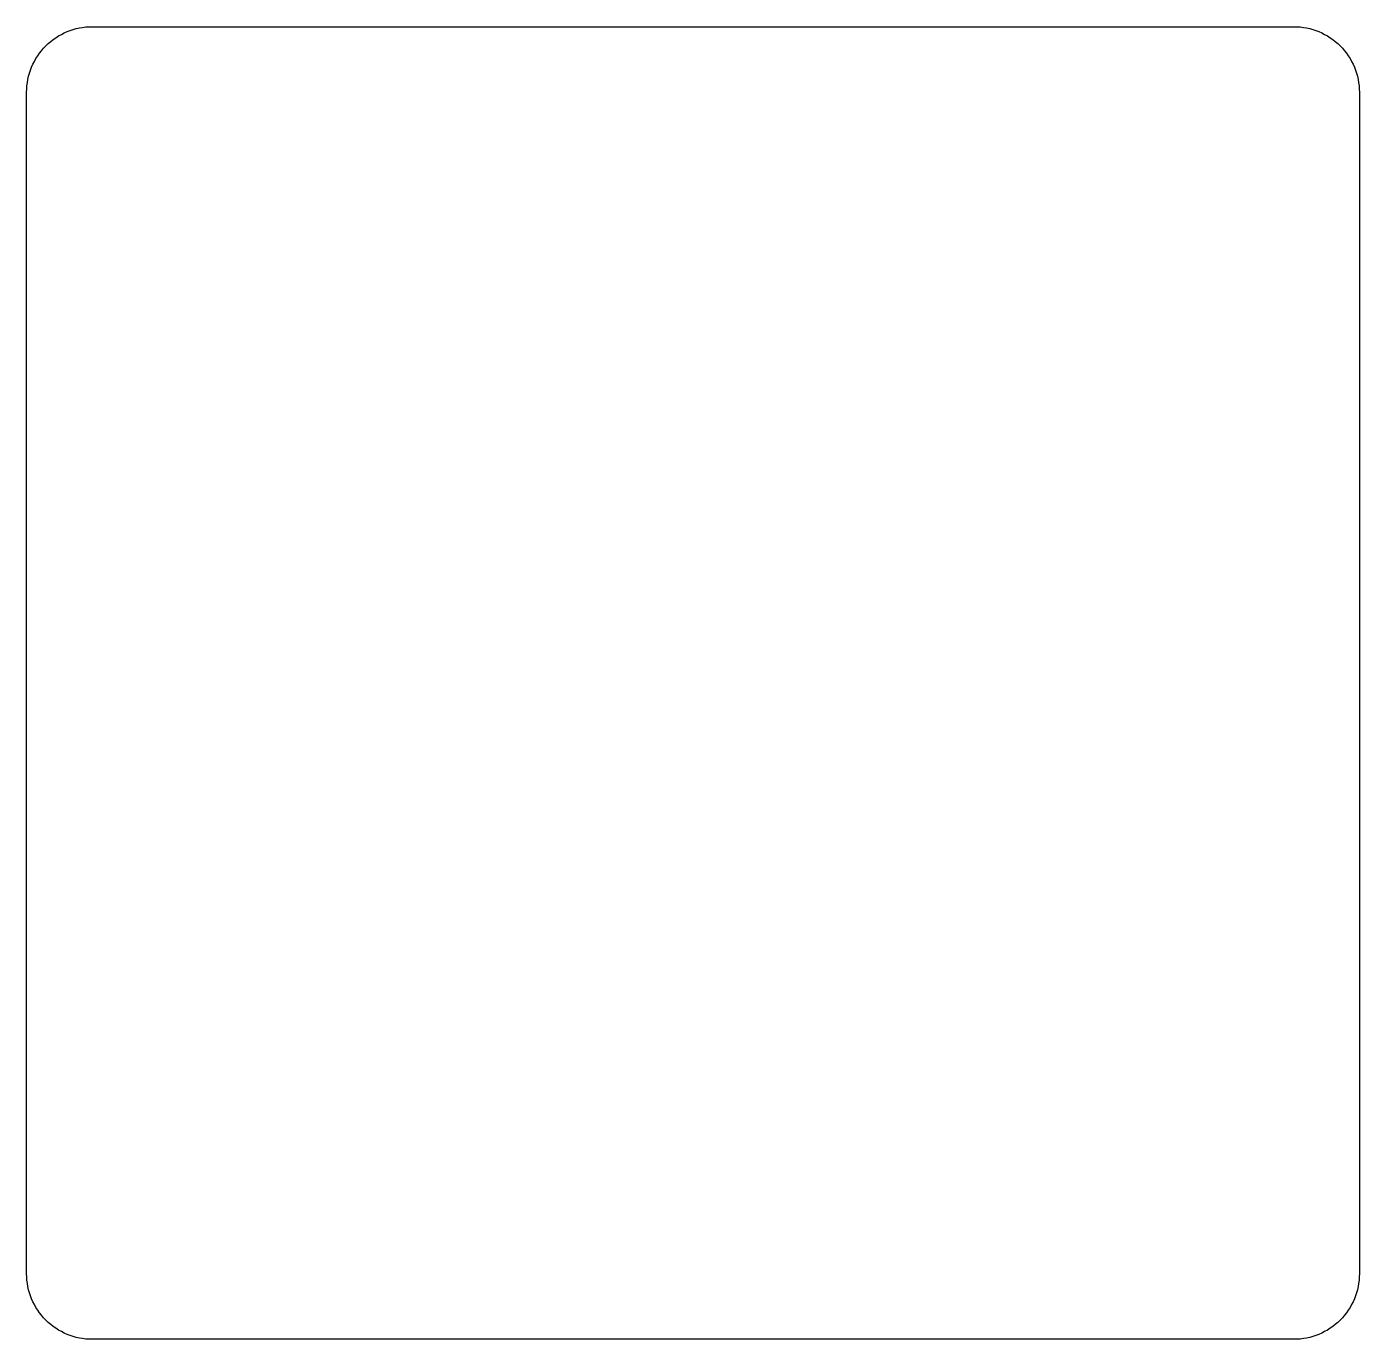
# Model space of a CAD drawing. Extents: x -0.8 to 50.8, y -25.4 to 25.4.
import ezdxf

# ---------------------------------------------------------------- set-up
doc = ezdxf.new("R2010")
doc.units = 0
doc.header["$MEASUREMENT"] = 0
doc.layers.add('TITLE', color=1, linetype='CONTINUOUS')

msp = doc.modelspace()

# ---------------------------------------------------------------- linework, layer by layer
at = {"layer": 'TITLE'}
msp.add_lwpolyline([(9.2, -25.4), (1.74, -25.4, -0.414214), (-0.8, -22.86), (-0.8, 22.86, -0.414214), (1.74, 25.4), (9.2, 25.4), (48.26, 25.4, -0.414214), (50.8, 22.86), (50.8, -22.86, -0.414214), (48.26, -25.4)], format="xyb", close=True, dxfattribs=at)

doc.saveas('drawing.dxf')
